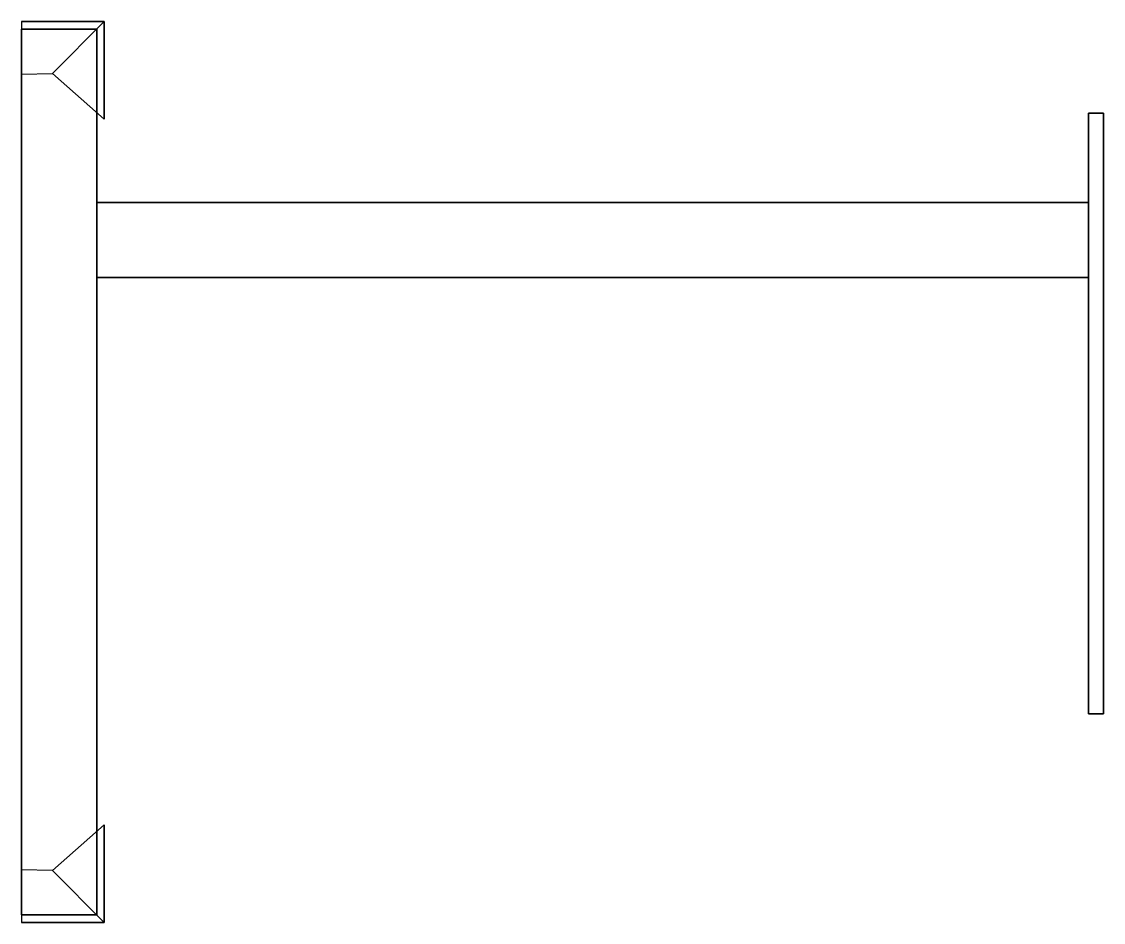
# Model space of a CAD drawing. Extents: x 0 to 720, y -600 to 0.
import ezdxf

# ---------------------------------------------------------------- set-up
doc = ezdxf.new("R2010")
doc.units = 0
doc.header["$MEASUREMENT"] = 0
doc.layers.add('ESTRUTURA', color=253, linetype='CONTINUOUS')

msp = doc.modelspace()

# ---------------------------------------------------------------- linework, layer by layer
at = {"layer": 'ESTRUTURA', "linetype": 'BYBLOCK'}
for points in [[(0, 0), (0, 0, 40), (55, 0, 40), (55, 0)], [(0, -35, 40), (20.45, -34.63, 40), (55, 0, 40), (0, 0, 40)], [(0, -35), (20.45, -34.63), (55, 0), (0, 0)], [(20.45, -34.63, 40), (55, -65, 40), (55, 0, 40)], [(20.45, -34.63), (55, -65), (55, 0)], [(55, -65), (55, -65, 40), (55, 0, 40), (55, 0)], [(0, -595, 5), (0, -595, 35), (0, -5, 35), (0, -5, 5)], [(0, -5, 5), (50, -5, 5), (50, -5, 35), (0, -5, 35)], [(0, -5, 35), (0, -595, 35), (50, -595, 35), (50, -5, 35)], [(0, -5, 5), (0, -595, 5), (50, -595, 5), (50, -5, 5)], [(50, -595, 5), (50, -595, 35), (50, -5, 35), (50, -5, 5)], [(710, -61.05259, 5), (720, -61.05259, 5), (720, -61.05259, 35), (710, -61.05259, 35)], [(710, -461.0526, 35), (720, -461.0526, 35), (720, -61.05259, 35), (710, -61.05259, 35)], [(710, -461.0526, 5), (710, -61.05259, 5), (710, -61.05259, 35), (710, -461.0526, 35)], [(710, -461.0526, 5), (710, -61.05259, 5), (720, -61.05259, 5), (720, -461.0526, 5)], [(720, -461.0526, 5), (720, -461.0526, 35), (720, -61.05259, 35), (720, -61.05259, 5)], [(710, -170.4, 35), (710, -120.4, 35), (50, -120.4, 35), (50, -170.4, 35)], [(50, -120.4, 5), (50, -170.4, 5), (710, -170.4, 5), (710, -120.4, 5)], [(710, -120.4, 35), (50, -120.4, 35), (50, -120.4, 5), (710, -120.4, 5)], [(50, -170.4, 5), (710, -170.4, 5), (710, -170.4, 35), (50, -170.4, 35)], [(720, -461.0526, 5), (720, -461.0526, 35), (710, -461.0526, 35), (710, -461.0526, 5)], [(20.45, -565.3699, 40), (55, -535, 40), (55, -600, 40)], [(20.45, -565.3699), (55, -535), (55, -600)], [(55, -535, 40), (55, -535), (55, -600), (55, -600, 40)], [(0, -565, 40), (0, -600, 40), (55, -600, 40), (20.45, -565.3699, 40)], [(0, -565), (0, -600), (55, -600), (20.45, -565.3699)], [(0, -595, 35), (0, -595, 5), (50, -595, 5), (50, -595, 35)], [(0, -600), (0, -600, 40), (55, -600, 40), (55, -600)]]:
    msp.add_3dface(points, dxfattribs=at)

doc.saveas('drawing.dxf')
